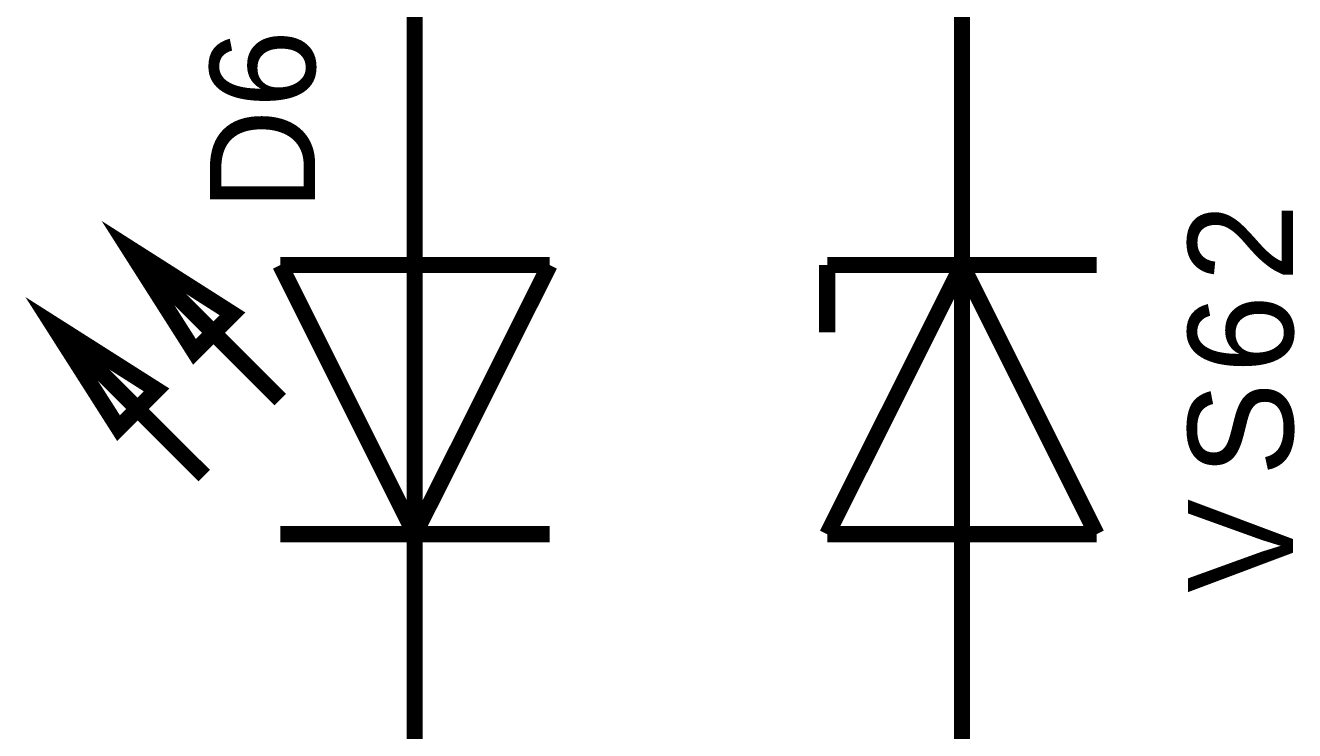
# Model space of a CAD drawing. Header units: millimetres. Extents: x 0 to 20.9, y 0 to 9.5.
# Drawn here: x 2.715 to 3.643, y 3.361 to 3.876 of the extents above; entities that cross this region are included whole.
import ezdxf

# ---------------------------------------------------------------- set-up
doc = ezdxf.new("R2010")
doc.units = ezdxf.units.MM
doc.header["$MEASUREMENT"] = 0
doc.layers.add('Sheet', color=255, linetype='Continuous')

msp = doc.modelspace()

# ---------------------------------------------------------------- linework, layer by layer
at = {"layer": 'Sheet', "const_width": 0.0118}
for points in [[(3.40021, 3.79996), (3.40021, 3.90626), (3.00006, 3.90626), (3.00006, 3.79996)], [(3.00006, 3.70138), (3.00006, 3.79996)], [(3.40021, 3.70138), (3.40021, 3.79996)], [(2.9017, 3.60302), (2.79038, 3.71433)], [(2.83904, 3.63789), (2.79038, 3.71433)], [(2.86682, 3.66567), (2.79038, 3.71433)], [(2.9017, 3.70138), (3.09864, 3.70138)], [(2.9017, 3.70138), (3.00006, 3.50465)], [(3.09864, 3.70138), (3.00006, 3.50465)], [(3.00006, 3.50465), (3.00006, 3.70138)], [(3.49857, 3.70138), (3.30163, 3.70138)], [(3.30163, 3.50465), (3.40021, 3.70138)], [(3.30163, 3.70138), (3.30163, 3.6523)], [(3.40021, 3.50465), (3.40021, 3.70138)], [(3.40021, 3.70138), (3.49857, 3.50465)], [(2.84614, 3.54746), (2.73462, 3.65878)], [(2.81127, 3.61012), (2.73462, 3.65878)], [(2.78349, 3.58213), (2.73462, 3.65878)], [(2.9017, 3.50465), (3.09864, 3.50465)], [(3.00006, 3.50465), (3.00006, 3.40628)], [(3.49857, 3.50465), (3.30163, 3.50465)], [(3.40021, 3.50465), (3.40021, 3.40628)], [(3.40021, 3.40628), (3.40021, 3.29998), (3.00006, 3.29998)], [(3.00006, 3.40628), (3.00006, 3.29998), (3.00006, 3.19994)]]:
    msp.add_lwpolyline(points, dxfattribs=at)
at = {"layer": 'Sheet'}
for points, const_width in [([(2.79038, 3.71433), (2.83904, 3.63789), (2.86682, 3.66567), (2.79038, 3.71433)], 0.0118), ([(2.79038, 3.71433), (2.83904, 3.63789), (2.86682, 3.66567), (2.79038, 3.71433)], 0.0039), ([(2.73462, 3.65878), (2.78349, 3.58213), (2.81127, 3.61012), (2.73462, 3.65878)], 0.0118), ([(2.73462, 3.65878), (2.78349, 3.58213), (2.81127, 3.61012), (2.73462, 3.65878)], 0.0039)]:
    msp.add_lwpolyline(points, close=True, dxfattribs=dict(at, const_width=const_width))

# ---------------------------------------------------------------- texts
for s, p in [('6', (2.92717, 3.81604)), ('D', (2.92717, 3.74085)), ('2', (3.64226, 3.68906)), ('6', (3.64226, 3.62223)), ('S', (3.64226, 3.54705)), ('V', (3.64226, 3.46184))]:
    msp.add_text(s, height=0.07686, rotation=90, dxfattribs=at).set_placement(p)

doc.saveas('drawing.dxf')
